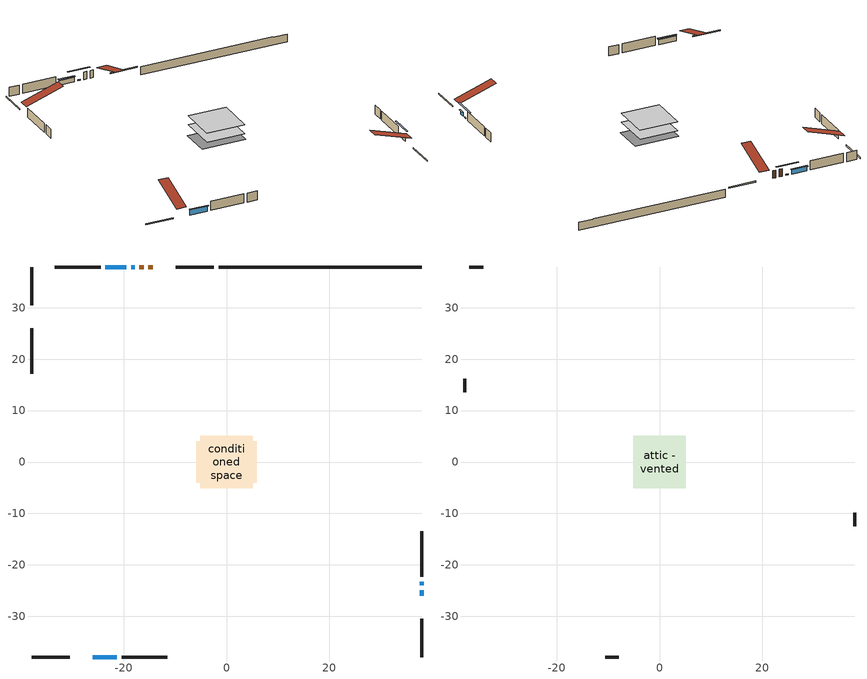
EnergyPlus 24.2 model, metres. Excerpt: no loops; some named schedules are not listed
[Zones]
conditioned space
 floor outside (Floor1 construction): -0.84,-0.84 -0.84,0.84 0.84,0.84 0.84,-0.84 z0.84
 floor adiabatic (AdiabaticFloorConstruction): -5.1,-5.1 -5.1,5.1 5.1,5.1 5.1,-5.1 z0.84
 floor foundation (Slab1 construction): -5.87,-4 -5.87,4 5.87,4 5.87,-4 z-1.37
 wall outside (RimJoist1 construction): -2.47,37.93 -9.87,37.93 / -37.93,-37.93 -30.53,-37.93 / -37.93,37.93 -37.93,30.53 / 37.93,-37.93 37.93,-30.53 z0.84:1.14
 wall outside (AdiabaticWallConstruction 1): -14.35,37.93 -15.19,37.93 / -16.12,37.93 -16.96,37.93 z0.84:2.87
 wall outside (AdiabaticWallConstruction): 37.93,-26.05 37.93,-24.9 z0.84:1.85; -17.89,37.93 -18.57,37.93 / 37.93,-23.98 37.93,-23.29 z0.84:1.14; -19.5,37.93 -23.55,37.93 z0.84:2.03; -26.05,-37.93 -21.34,-37.93 z0.84:2.22
 wall outside (Wall1 construction): -24.48,37.93 -33.38,37.93 / -20.41,-37.93 -11.5,-37.93 / -37.93,26.05 -37.93,17.14 / 37.93,-22.37 37.93,-13.46 z0.84:3.28
 wall foundation (FoundationWall1 construction): -1.54,37.93,-1.37 -1.54,37.93,0.84 33.99,37.93,0.84 33.99,37.93,0.74 37.93,37.93,0.74 37.93,37.93,-1.37
 window (WindowConstruction): 37.93,-26.05 37.93,-24.9 z0.84:1.85
 window (WindowConstruction 4): -17.89,37.93 -18.57,37.93 z0.84:1.14
 window (WindowConstruction 1): -19.5,37.93 -23.55,37.93 z0.84:2.03
 window (WindowConstruction 2): -26.05,-37.93 -21.34,-37.93 z0.84:2.22
 window (WindowConstruction 3): 37.93,-23.97 37.93,-23.3 z0.84:1.14
 door (Door): -14.35,37.93 -15.19,37.93 z0.84:2.87
 door (Door 1): -16.12,37.93 -16.96,37.93 z0.84:2.87
 ceiling adiabatic (AdiabaticFloorConstruction): 5.1,-5.1 5.1,5.1 -5.1,5.1 -5.1,-5.1 z0.84
attic - vented
 floor to conditioned space (Floor2 construction Reversed): -5.12,-5.12 -5.12,5.12 5.12,5.12 5.12,-5.12 z3.28
 wall outside (Wall2 construction): -34.31,37.93 -37,37.93 / -10.57,-37.93 -7.88,-37.93 / -37.93,16.21 -37.93,13.52 / 37.93,-12.53 37.93,-9.84 z0.84:3.28
 roof outside (Roof1 construction): -13.42,37.93,3.28 -13.42,27.97,6.6 -10.8,27.97,6.6 -10.8,37.93,3.28; -26.98,-37.93,3.28 -26.98,-27.97,6.6 -29.6,-27.97,6.6 -29.6,-37.93,3.28; -37.93,26.98,3.28 -27.97,26.98,6.6 -27.97,29.6,6.6 -37.93,29.6,3.28; 37.93,-26.98,3.28 27.97,-26.98,6.6 27.97,-29.6,6.6 37.93,-29.6,3.28
shading: 37.93,-24.7 37.93,-26.25 38.35,-26.25 38.35,-24.7 z2.05; -21.24,37.93 -15.22,37.93 -15.22,38.35 -21.24,38.35 z3.81; -23.75,37.93 -19.3,37.93 -19.3,38.35 -23.75,38.35 z2.23; -21.14,-37.93 -26.25,-37.93 -26.25,-38.35 -21.14,-38.35 z2.42; 37.93,-20.63 37.93,-26.64 38.35,-26.64 38.35,-20.63 z3.81
[Building]
Building 1: Terrain=Suburbs
[Site:Location]
Winnipeg Intl AP_MB: Latitude {deg}=49.91; Longitude {deg}=-97.24; Time Zone {hr}=-6; Elevation {m}=239; Keep Site Location Information=Yes
[Site:GroundTemperature:Shallow]
-2.46526, -5.11642, -5.32873, -4.07063, 0.979979, 6.00706, 10.3653, 13.1261, 13.3606, 11.1152, 6.8681, 1.99523
[Site:WaterMainsTemperature]
Calculation Method=Schedule; Temperature Schedule=mains temperature schedule
[Material] Roughness=Rough; Thermal Absorptance=0.9
Name | Thickness {m} | Conductivity {W/m-K} | Density {kg/m3} | Specific Heat {J/kg-K} | Solar Absorptance | Visible Absorptance
asphalt or fiberglass shingles | 0.00635 | 0.162714 | 1121.4 | 1465.45 | 0.84 | 0.84
ceiling loosefill ins | 0.254 | 0.0480833 | 16.02 | 1046.75 | 0.7 | 0.7
ceiling stud and cavity | 0.1397 | 0.390818 | 65.682 | 1177.47 | 0.7 | 0.7
concrete 4.0 in. | 0.1016 | 1.803125 | 2242.8 | 837.4 | 0.7 | 0.7
concrete 8.0 in. | 0.2032 | 1.803125 | 2242.8 | 837.4 | 0.7 | 0.7
door material | 0.04445 | 0.053851 | 512.64 | 1214.23 | 0.7 | 0.7
door material 1 | 0.04445 | 0.188738 | 512.64 | 1214.23 | 0.7 | 0.7
exterior vertical ins | 0.0113093 | 0.029427 | 32.04 | 1214.23 | 0.7 | 0.7
floor covering | 0.0127 | 0.0433444 | 54.468 | 1339.84 | 0.6 | 0.6
floor rigid ins | 0.051816 | 0.029427 | 32.04 | 1214.23 | 0.7 | 0.7
floor rigid ins 1; wall rigid ins | 0.512978 | 0.029427 | 32.04 | 1214.23 | 0.7 | 0.7
floor stud and cavity | 0.1397 | 0.353874 | 92.3553 | 1139.71 | 0.7 | 0.7
floor stud and cavity 1 | 0.1397 | 1.75129 | 37.0049 | 1207.88 | 0.7 | 0.7
furniture material conditioned space 1 | 0.1524 | 0.115458 | 640.8 | 1214.23 | 0.6 | 0.6
gypsum board | 0.0127 | 0.160291 | 801 | 837.4 | 0.6 | 0.6
gypsum board 1 | 0.0127 | 0.160291 | 801 | 837.4 | 0.7 | 0.7
osb sheathing 0.5 in. | 0.0127 | 0.115458 | 512.64 | 1214.23 | 0.7 | 0.7
osb sheathing 0.75 in. | 0.01905 | 0.115458 | 512.64 | 1214.23 | 0.7 | 0.7
osb sheathing 2.0 in. | 0.0508 | 0.115458 | 512.64 | 1214.23 | 0.7 | 0.7
rim joist stud and cavity | 0.0508 | 0.10507 | 125.044 | 1163.47 | 0.6 | 0.6
wall stud and cavity | 0.1397 | 0.115486 | 139.0536 | 1170.24 | 0.7 | 0.7
wall stud and cavity 1 | 0.0889 | 6.1454 | 50.32683 | 1063.81 | 0.6 | 0.6
wall stud and cavity 2 | 0.0889 | 0.380278 | 52.3479 | 1209.89 | 0.7 | 0.7
wall stud and cavity 3 | 0.0889 | 0.391764 | 83.0341 | 1211.67 | 0.7 | 0.7
wood siding | 0.0254 | 0.102417 | 544.68 | 1172.36 | 0.4 | 0.4
wood siding 1 | 0.00254 | 0.102417 | 544.68 | 1172.36 | 0.4 | 0.4
wood siding 2; wood siding 3; wood siding 4 | 0.0254 | 0.102417 | 544.68 | 1172.36 | 0.7 | 0.7
[WindowMaterial:SimpleGlazingSystem]
Name | U-Factor {W/m2-K} | Solar Heat Gain Coefficient
WindowMaterial | 3.27961 | 0.65
WindowMaterial 1 | 3.276206 | 0.67
WindowMaterial 2 | 3.2745 | 0.68
WindowMaterial 3 | 2.87818 | 0.41
[Construction]
AdiabaticFloorConstruction: floor stud and cavity 1, floor rigid ins 1, osb sheathing 0.75 in., floor covering
AdiabaticWallConstruction: wood siding 3, wall rigid ins, wall stud and cavity 2, gypsum board
AdiabaticWallConstruction 1: wood siding 4, wall rigid ins, wall stud and cavity 2, gypsum board
Door: door material
Door 1: door material 1
Floor1 construction: floor stud and cavity, floor rigid ins, osb sheathing 0.75 in., floor covering
Floor2 construction Reversed: gypsum board, ceiling stud and cavity, ceiling loosefill ins
FoundationWall1 construction: concrete 8.0 in., gypsum board 1
furniture construction conditioned space 1: furniture material conditioned space 1
PartitionWallConstruction: gypsum board, wall stud and cavity 3, gypsum board
RimJoist1 construction: wood siding 2, osb sheathing 2.0 in., rim joist stud and cavity
Roof1 construction: asphalt or fiberglass shingles
Slab1 construction: concrete 4.0 in.
Wall1 construction: wood siding, osb sheathing 0.5 in., wall stud and cavity, gypsum board
Wall2 construction: wood siding 1, wall stud and cavity 1
WindowConstruction: WindowMaterial
WindowConstruction 1: WindowMaterial 1
WindowConstruction 2: WindowMaterial 2
WindowConstruction 3; WindowConstruction 4: WindowMaterial 3
[Zone] Multiplier=1; Part of Total Floor Area=Yes
Name | Volume {m3}
attic - vented | 56.4313
conditioned space | 494.5
[Space]
Name | Zone | Volume {m3}
attic - vented 1 | attic - vented | 56.4313
conditioned space 1 | conditioned space | 494.5
[ZoneInfiltration:EffectiveLeakageArea]
infil attic - vented 1: Zone or Space=attic - vented 1; Schedule=Always On Discrete; Effective Air Leakage Area {cm2}=3488.67; Stack Coefficient=0.000400531; Wind Coefficient=1.35219e-05
[ZoneMixing]
whole house fan mix: Zone or Space=attic - vented; Schedule=Always On Continuous; Design Flow Rate Calculation Method=Flow/Zone; Design Flow Rate {m3/s}=0; Source Zone or Space=conditioned space
[SurfaceProperty:ExposedFoundationPerimeter]
Slab1: Exposed Perimeter Calculation Method=TotalExposedPerimeter; Total Exposed Perimeter {m}=39.473
[InternalMass] Zone or ZoneList=conditioned space; Space or SpaceList=conditioned space 1
Name | Construction | Surface Area {m2}
furniture mass conditioned space 1 | furniture construction conditioned space 1 | 80.2398
partition wall mass | PartitionWallConstruction | 200.6
[Lights]
interior lighting: Zone or ZoneList or Space or SpaceList=conditioned space 1; Schedule=interior lighting schedule; Design Level Calculation Method=LightingLevel; Lighting Level {W}=343.2; Return Air Fraction=0; Fraction Radiant=0.6; Fraction Visible=0.2; Fraction Replaceable=1
[People]
occupants: Zone or ZoneList or Space or SpaceList=conditioned space 1; Number of People Schedule=occupants schedule; Number of People Calculation Method=People; Number of People=3; Fraction Radiant=0.314171; Sensible Heat Fraction=0.56303; Activity Level Schedule=occupants activity schedule; Carbon Dioxide Generation Rate {m3/s-W}=0; Enable ASHRAE 55 Comfort Warnings=No; Mean Radiant Temperature Calculation Type=EnclosureAveraged
[ElectricEquipment] Zone or ZoneList or Space or SpaceList=conditioned space 1; Design Level Calculation Method=EquipmentLevel
Name | Schedule | Design Level {W} | Fraction Latent | Fraction Radiant | Fraction Lost
clothes dryer | clothes dryer schedule | 140.772 | 0.015 | 0.081 | 0.85
clothes washer | clothes washer schedule | 32.1985 | 0.03 | 0.162 | 0.7
cooking range | cooking range schedule | 215.147 | 0.08 | 0.432 | 0.2
dishwasher | dishwasher schedule | 66.8632 | 0.3 | 0.18 | 0.4
fridge | fridge schedule | 72.9452 | 0 | 0.6 | 0
mech vent house fan | mech vent house fan schedule | 13.2 | 0 | 0 | 1
mech vent house fan cfis | mech vent house fan cfis schedule | 0 | 0 | 0 | 0
misc plug loads | misc plug loads schedule | 494.7 | 0.045 | 0.513 | 0.1
whole house fan | Always On Discrete | 0 | 0 | 0 | 1
[OtherEquipment] Zone or ZoneList or Space or SpaceList=conditioned space 1; Design Level Calculation Method=EquipmentLevel
Name | Fuel Type | Schedule | Design Level {W} | Fraction Latent | Fraction Radiant | Fraction Lost
clothes dryer 1 | Electricity | clothes dryer schedule | 0 | 0.015 | 0.081 | 0.85
cooking range 1 | Electricity | cooking range schedule | 0 | 0.08 | 0.432 | 0.2
general water use latent | None | general water use schedule | 62.594 | 1 | 0 | 0
general water use sensible | None | general water use schedule | -61.6891 | 0 | 0.6 | 0
mech vent house fan latent load | None | Always On Discrete | 0 | 1 | 0 | 0
mech vent house fan sensible load | None | Always On Discrete | 0 | 0 | 0 | 0
water heater energy adjustment1 | Electricity | Always On Discrete | 0.01 | 0 | 0 | 1
[ZoneInfiltration:DesignFlowRate] Zone or ZoneList or Space or SpaceList=conditioned space 1; Schedule=Always On Discrete; Design Flow Rate Calculation Method=Flow/Zone; Design Flow Rate {m3/s}=0
infil flow; natural vent flow; whole house fan flow
[AvailabilityManager:Scheduled]
furnace airloop Availability Manager: Schedule=Always On Discrete
[Foundation:Kiva]
Foundation Kiva 1: Initial Indoor Air Temperature {C}=21; Wall Height Above Grade {m}=0.839998; Wall Depth Below Slab {m}=0.2032; Custom Block Material Name 1=exterior vertical ins; Custom Block Depth 1 {m}=2.21001; Custom Block X Position 1 {m}=0.2159; Custom Block Z Position 1 {m}=0
[Foundation:Kiva:Settings]
Soil Conductivity {W/m-K}=0.849921; Soil Density {kg/m3}=1842.3; Soil Specific Heat {J/kg-K}=418.7; Ground Solar Absorptivity=0.9; Ground Thermal Absorptivity=0.9; Ground Surface Roughness {m}=0.03; Far-Field Width {m}=40; Deep-Ground Boundary Condition=ZeroFlux; Deep-Ground Depth {m}=40; Minimum Cell Dimension {m}=0.2; Maximum Cell Growth Coefficient=3; Simulation Timestep=Timestep
[Exterior:Lights]
exterior lighting: Schedule=exterior lighting schedule; Design Level {W}=75.6
[EnergyManagementSystem:GlobalVariable]
furnace_airloop_Fan_RTF
infil_program_Qfan
infil_program_Qinf
natural_vent_program_Qnv
natural_vent_program_Qwhf
[EnergyManagementSystem:Sensor]
Name | Output:Variable or Output:Meter Index Key | Output:Variable or Output:Meter
airflow_gain | infil flow | Infiltration Sensible Heat Gain Energy
airflow_gain_1 | natural vent flow | Infiltration Sensible Heat Gain Energy
airflow_gain_2 | whole house fan flow | Infiltration Sensible Heat Gain Energy
airflow_loss | infil flow | Infiltration Sensible Heat Loss Energy
airflow_loss_1 | natural vent flow | Infiltration Sensible Heat Loss Energy
airflow_loss_2 | whole house fan flow | Infiltration Sensible Heat Loss Energy
clg_load_cond |  | Cooling:EnergyTransfer:Zone:CONDITIONED SPACE
clg_sp_s; clg_sp_s_1 | cooling setpoint | Schedule Value
clothes_dryer_exhaust_0_sch_s | clothes dryer exhaust 0 schedule | Schedule Value
cool_season | cooling season schedule | Schedule Value
htg_load_cond |  | Heating:EnergyTransfer:Zone:CONDITIONED SPACE
htg_sp_s; htg_sp_s_1 | heating setpoint | Schedule Value
ig_ee_conv | clothes dryer | Electric Equipment Convective Heating Energy
ig_ee_conv_2 | cooking range | Electric Equipment Convective Heating Energy
ig_ee_conv_4 | fridge | Electric Equipment Convective Heating Energy
ig_ee_conv_5 | misc plug loads | Electric Equipment Convective Heating Energy
ig_ee_conv_6 | whole house fan | Electric Equipment Convective Heating Energy
ig_ee_rad | clothes dryer | Electric Equipment Radiant Heating Energy
ig_ee_rad_2 | cooking range | Electric Equipment Radiant Heating Energy
ig_ee_rad_4 | fridge | Electric Equipment Radiant Heating Energy
ig_ee_rad_5 | misc plug loads | Electric Equipment Radiant Heating Energy
ig_ee_rad_6 | whole house fan | Electric Equipment Radiant Heating Energy
ig_lgt_conv | interior lighting | Lights Convective Heating Energy
ig_lgt_rad | interior lighting | Lights Radiant Heating Energy
ig_lgt_vis | interior lighting | Lights Visible Radiation Heating Energy
ig_oe_conv | clothes dryer 1 | Other Equipment Convective Heating Energy
ig_oe_conv_1 | cooking range 1 | Other Equipment Convective Heating Energy
ig_oe_conv_2 | general water use latent | Other Equipment Convective Heating Energy
ig_oe_conv_3 | general water use sensible | Other Equipment Convective Heating Energy
ig_oe_conv_4 | water heater energy adjustment1 | Other Equipment Convective Heating Energy
ig_oe_rad | clothes dryer 1 | Other Equipment Radiant Heating Energy
ig_oe_rad_1 | cooking range 1 | Other Equipment Radiant Heating Energy
ig_oe_rad_2 | general water use latent | Other Equipment Radiant Heating Energy
ig_oe_rad_3 | general water use sensible | Other Equipment Radiant Heating Energy
ig_oe_rad_4 | water heater energy adjustment1 | Other Equipment Radiant Heating Energy
ig_ppl_conv | occupants | People Convective Heating Energy
ig_ppl_rad | occupants | People Radiant Heating Energy
im_conv | furniture mass conditioned space 1 | Surface Inside Face Convection Heat Gain Energy
im_conv_1 | partition wall mass | Surface Inside Face Convection Heat Gain Energy
im_ig | furniture mass conditioned space 1 | Surface Inside Face Internal Gains Radiation Heat Gain Energy
im_ig_1 | partition wall mass | Surface Inside Face Internal Gains Radiation Heat Gain Energy
im_lgt | furniture mass conditioned space 1 | Surface Inside Face Lights Radiation Heat Gain Energy
im_lgt_1 | partition wall mass | Surface Inside Face Lights Radiation Heat Gain Energy
im_sol | furniture mass conditioned space 1 | Surface Inside Face Solar Radiation Heat Gain Energy
im_sol_1 | partition wall mass | Surface Inside Face Solar Radiation Heat Gain Energy
im_surf | furniture mass conditioned space 1 | Surface Inside Face Net Surface Thermal Radiation Heat Gain Energy
im_surf_1 | partition wall mass | Surface Inside Face Net Surface Thermal Radiation Heat Gain Energy
mv_conv | mech vent house fan | Electric Equipment Convective Heating Energy
mv_conv_1 | mech vent house fan cfis | Electric Equipment Convective Heating Energy
mv_conv_2 | mech vent house fan latent load | Other Equipment Convective Heating Energy
mv_conv_3 | mech vent house fan sensible load | Other Equipment Convective Heating Energy
mv_rad | mech vent house fan | Electric Equipment Radiant Heating Energy
mv_rad_1 | mech vent house fan cfis | Electric Equipment Radiant Heating Energy
mv_rad_2 | mech vent house fan latent load | Other Equipment Radiant Heating Energy
mv_rad_3 | mech vent house fan sensible load | Other Equipment Radiant Heating Energy
natural_vent_s | natural vent schedule | Schedule Value
out_pb_s |  | Site Outdoor Air Barometric Pressure
out_wt_s |  | Site Outdoor Air Humidity Ratio
site_vw_s |  | Site Wind Speed
ss_back_out | Window1 | Surface Window Shortwave from Zone Back Out Window Heat Transfer Rate
ss_back_out_1 | Window10 | Surface Window Shortwave from Zone Back Out Window Heat Transfer Rate
ss_back_out_2 | Window2 | Surface Window Shortwave from Zone Back Out Window Heat Transfer Rate
ss_back_out_3 | Window5 | Surface Window Shortwave from Zone Back Out Window Heat Transfer Rate
ss_back_out_4 | Window8 | Surface Window Shortwave from Zone Back Out Window Heat Transfer Rate
ss_conv | Door1 | Surface Inside Face Convection Heat Gain Energy
ss_conv_1 | Door2 | Surface Inside Face Convection Heat Gain Energy
ss_conv_2 | Window1 | Surface Inside Face Convection Heat Gain Energy
ss_conv_3 | Window10 | Surface Inside Face Convection Heat Gain Energy
ss_conv_4 | Window2 | Surface Inside Face Convection Heat Gain Energy
ss_conv_5 | Window5 | Surface Inside Face Convection Heat Gain Energy
ss_conv_6 | Window8 | Surface Inside Face Convection Heat Gain Energy
ss_ig | Door1 | Surface Inside Face Internal Gains Radiation Heat Gain Energy
ss_ig_1 | Door2 | Surface Inside Face Internal Gains Radiation Heat Gain Energy
ss_ig_2 | Window1 | Surface Inside Face Internal Gains Radiation Heat Gain Energy
ss_ig_3 | Window10 | Surface Inside Face Internal Gains Radiation Heat Gain Energy
ss_ig_4 | Window2 | Surface Inside Face Internal Gains Radiation Heat Gain Energy
ss_ig_5 | Window5 | Surface Inside Face Internal Gains Radiation Heat Gain Energy
ss_ig_6 | Window8 | Surface Inside Face Internal Gains Radiation Heat Gain Energy
ss_lgt | Door1 | Surface Inside Face Lights Radiation Heat Gain Energy
ss_lgt_1 | Door2 | Surface Inside Face Lights Radiation Heat Gain Energy
ss_sol | Door1 | Surface Inside Face Solar Radiation Heat Gain Energy
ss_sol_1 | Door2 | Surface Inside Face Solar Radiation Heat Gain Energy
ss_surf | Door1 | Surface Inside Face Net Surface Thermal Radiation Heat Gain Energy
ss_surf_1 | Door2 | Surface Inside Face Net Surface Thermal Radiation Heat Gain Energy
ss_surf_2 | Window1 | Surface Inside Face Net Surface Thermal Radiation Heat Gain Energy
ss_surf_3 | Window10 | Surface Inside Face Net Surface Thermal Radiation Heat Gain Energy
ss_surf_4 | Window2 | Surface Inside Face Net Surface Thermal Radiation Heat Gain Energy
ss_surf_5 | Window5 | Surface Inside Face Net Surface Thermal Radiation Heat Gain Energy
ss_surf_6 | Window8 | Surface Inside Face Net Surface Thermal Radiation Heat Gain Energy
ss_trans_in | Window1 | Surface Window Transmitted Solar Radiation Rate
ss_trans_in_1 | Window10 | Surface Window Transmitted Solar Radiation Rate
ss_trans_in_2 | Window2 | Surface Window Transmitted Solar Radiation Rate
ss_trans_in_3 | Window5 | Surface Window Transmitted Solar Radiation Rate
ss_trans_in_4 | Window8 | Surface Window Transmitted Solar Radiation Rate
ss_trans_out | Window1 | Surface Inside Face Initial Transmitted Diffuse Transmitted Out Window Solar Radiation Rate
ss_trans_out_1 | Window10 | Surface Inside Face Initial Transmitted Diffuse Transmitted Out Window Solar Radiation Rate
ss_trans_out_2 | Window2 | Surface Inside Face Initial Transmitted Diffuse Transmitted Out Window Solar Radiation Rate
ss_trans_out_3 | Window5 | Surface Inside Face Initial Transmitted Diffuse Transmitted Out Window Solar Radiation Rate
ss_trans_out_4 | Window8 | Surface Inside Face Initial Transmitted Diffuse Transmitted Out Window Solar Radiation Rate
s_conv | Floor1 | Surface Inside Face Convection Heat Gain Energy
s_conv_1 | Floor2 | Surface Inside Face Convection Heat Gain Energy
s_conv_10 | Wall1:0 | Surface Inside Face Convection Heat Gain Energy
s_conv_11 | Wall1:180 | Surface Inside Face Convection Heat Gain Energy
s_conv_12 | Wall1:270 | Surface Inside Face Convection Heat Gain Energy
s_conv_13 | Wall1:90 | Surface Inside Face Convection Heat Gain Energy
s_conv_2 | FoundationWall1 | Surface Inside Face Convection Heat Gain Energy
s_conv_3 | inferred conditioned ceiling | Surface Inside Face Convection Heat Gain Energy
s_conv_4 | inferred conditioned floor | Surface Inside Face Convection Heat Gain Energy
s_conv_5 | RimJoist1:0 | Surface Inside Face Convection Heat Gain Energy
s_conv_6 | RimJoist1:180 | Surface Inside Face Convection Heat Gain Energy
s_conv_7 | RimJoist1:270 | Surface Inside Face Convection Heat Gain Energy
s_conv_8 | RimJoist1:90 | Surface Inside Face Convection Heat Gain Energy
s_conv_9 | Slab1 | Surface Inside Face Convection Heat Gain Energy
s_ig | Floor1 | Surface Inside Face Internal Gains Radiation Heat Gain Energy
s_ig_1 | Floor2 | Surface Inside Face Internal Gains Radiation Heat Gain Energy
s_ig_10 | Wall1:0 | Surface Inside Face Internal Gains Radiation Heat Gain Energy
s_ig_11 | Wall1:180 | Surface Inside Face Internal Gains Radiation Heat Gain Energy
s_ig_12 | Wall1:270 | Surface Inside Face Internal Gains Radiation Heat Gain Energy
s_ig_13 | Wall1:90 | Surface Inside Face Internal Gains Radiation Heat Gain Energy
s_ig_2 | FoundationWall1 | Surface Inside Face Internal Gains Radiation Heat Gain Energy
s_ig_3 | inferred conditioned ceiling | Surface Inside Face Internal Gains Radiation Heat Gain Energy
s_ig_4 | inferred conditioned floor | Surface Inside Face Internal Gains Radiation Heat Gain Energy
s_ig_5 | RimJoist1:0 | Surface Inside Face Internal Gains Radiation Heat Gain Energy
s_ig_6 | RimJoist1:180 | Surface Inside Face Internal Gains Radiation Heat Gain Energy
s_ig_7 | RimJoist1:270 | Surface Inside Face Internal Gains Radiation Heat Gain Energy
s_ig_8 | RimJoist1:90 | Surface Inside Face Internal Gains Radiation Heat Gain Energy
s_ig_9 | Slab1 | Surface Inside Face Internal Gains Radiation Heat Gain Energy
s_lgt | Floor1 | Surface Inside Face Lights Radiation Heat Gain Energy
s_lgt_1 | Floor2 | Surface Inside Face Lights Radiation Heat Gain Energy
s_lgt_10 | Wall1:0 | Surface Inside Face Lights Radiation Heat Gain Energy
s_lgt_11 | Wall1:180 | Surface Inside Face Lights Radiation Heat Gain Energy
s_lgt_12 | Wall1:270 | Surface Inside Face Lights Radiation Heat Gain Energy
s_lgt_13 | Wall1:90 | Surface Inside Face Lights Radiation Heat Gain Energy
s_lgt_2 | FoundationWall1 | Surface Inside Face Lights Radiation Heat Gain Energy
s_lgt_3 | inferred conditioned ceiling | Surface Inside Face Lights Radiation Heat Gain Energy
s_lgt_4 | inferred conditioned floor | Surface Inside Face Lights Radiation Heat Gain Energy
s_lgt_5 | RimJoist1:0 | Surface Inside Face Lights Radiation Heat Gain Energy
s_lgt_6 | RimJoist1:180 | Surface Inside Face Lights Radiation Heat Gain Energy
s_lgt_7 | RimJoist1:270 | Surface Inside Face Lights Radiation Heat Gain Energy
s_lgt_8 | RimJoist1:90 | Surface Inside Face Lights Radiation Heat Gain Energy
s_lgt_9 | Slab1 | Surface Inside Face Lights Radiation Heat Gain Energy
s_sol | Floor1 | Surface Inside Face Solar Radiation Heat Gain Energy
s_sol_1 | Floor2 | Surface Inside Face Solar Radiation Heat Gain Energy
s_sol_10 | Wall1:0 | Surface Inside Face Solar Radiation Heat Gain Energy
s_sol_11 | Wall1:180 | Surface Inside Face Solar Radiation Heat Gain Energy
s_sol_12 | Wall1:270 | Surface Inside Face Solar Radiation Heat Gain Energy
s_sol_13 | Wall1:90 | Surface Inside Face Solar Radiation Heat Gain Energy
s_sol_2 | FoundationWall1 | Surface Inside Face Solar Radiation Heat Gain Energy
s_sol_3 | inferred conditioned ceiling | Surface Inside Face Solar Radiation Heat Gain Energy
s_sol_4 | inferred conditioned floor | Surface Inside Face Solar Radiation Heat Gain Energy
s_sol_5 | RimJoist1:0 | Surface Inside Face Solar Radiation Heat Gain Energy
s_sol_6 | RimJoist1:180 | Surface Inside Face Solar Radiation Heat Gain Energy
s_sol_7 | RimJoist1:270 | Surface Inside Face Solar Radiation Heat Gain Energy
s_sol_8 | RimJoist1:90 | Surface Inside Face Solar Radiation Heat Gain Energy
s_sol_9 | Slab1 | Surface Inside Face Solar Radiation Heat Gain Energy
s_surf | Floor1 | Surface Inside Face Net Surface Thermal Radiation Heat Gain Energy
s_surf_1 | Floor2 | Surface Inside Face Net Surface Thermal Radiation Heat Gain Energy
s_surf_10 | Wall1:0 | Surface Inside Face Net Surface Thermal Radiation Heat Gain Energy
s_surf_11 | Wall1:180 | Surface Inside Face Net Surface Thermal Radiation Heat Gain Energy
s_surf_12 | Wall1:270 | Surface Inside Face Net Surface Thermal Radiation Heat Gain Energy
s_surf_13 | Wall1:90 | Surface Inside Face Net Surface Thermal Radiation Heat Gain Energy
s_surf_2 | FoundationWall1 | Surface Inside Face Net Surface Thermal Radiation Heat Gain Energy
s_surf_3 | inferred conditioned ceiling | Surface Inside Face Net Surface Thermal Radiation Heat Gain Energy
s_surf_4 | inferred conditioned floor | Surface Inside Face Net Surface Thermal Radiation Heat Gain Energy
s_surf_5 | RimJoist1:0 | Surface Inside Face Net Surface Thermal Radiation Heat Gain Energy
s_surf_6 | RimJoist1:180 | Surface Inside Face Net Surface Thermal Radiation Heat Gain Energy
s_surf_7 | RimJoist1:270 | Surface Inside Face Net Surface Thermal Radiation Heat Gain Energy
s_surf_8 | RimJoist1:90 | Surface Inside Face Net Surface Thermal Radiation Heat Gain Energy
s_surf_9 | Slab1 | Surface Inside Face Net Surface Thermal Radiation Heat Gain Energy
[EnergyManagementSystem:Actuator]
Name | Actuated Component Unique | Actuated Component Type | Actuated Component Control Type
fridge_schedule_act | fridge schedule | Schedule:Constant | Schedule Value
infil_flow_act | infil flow | Zone Infiltration | Air Exchange Flow Rate
